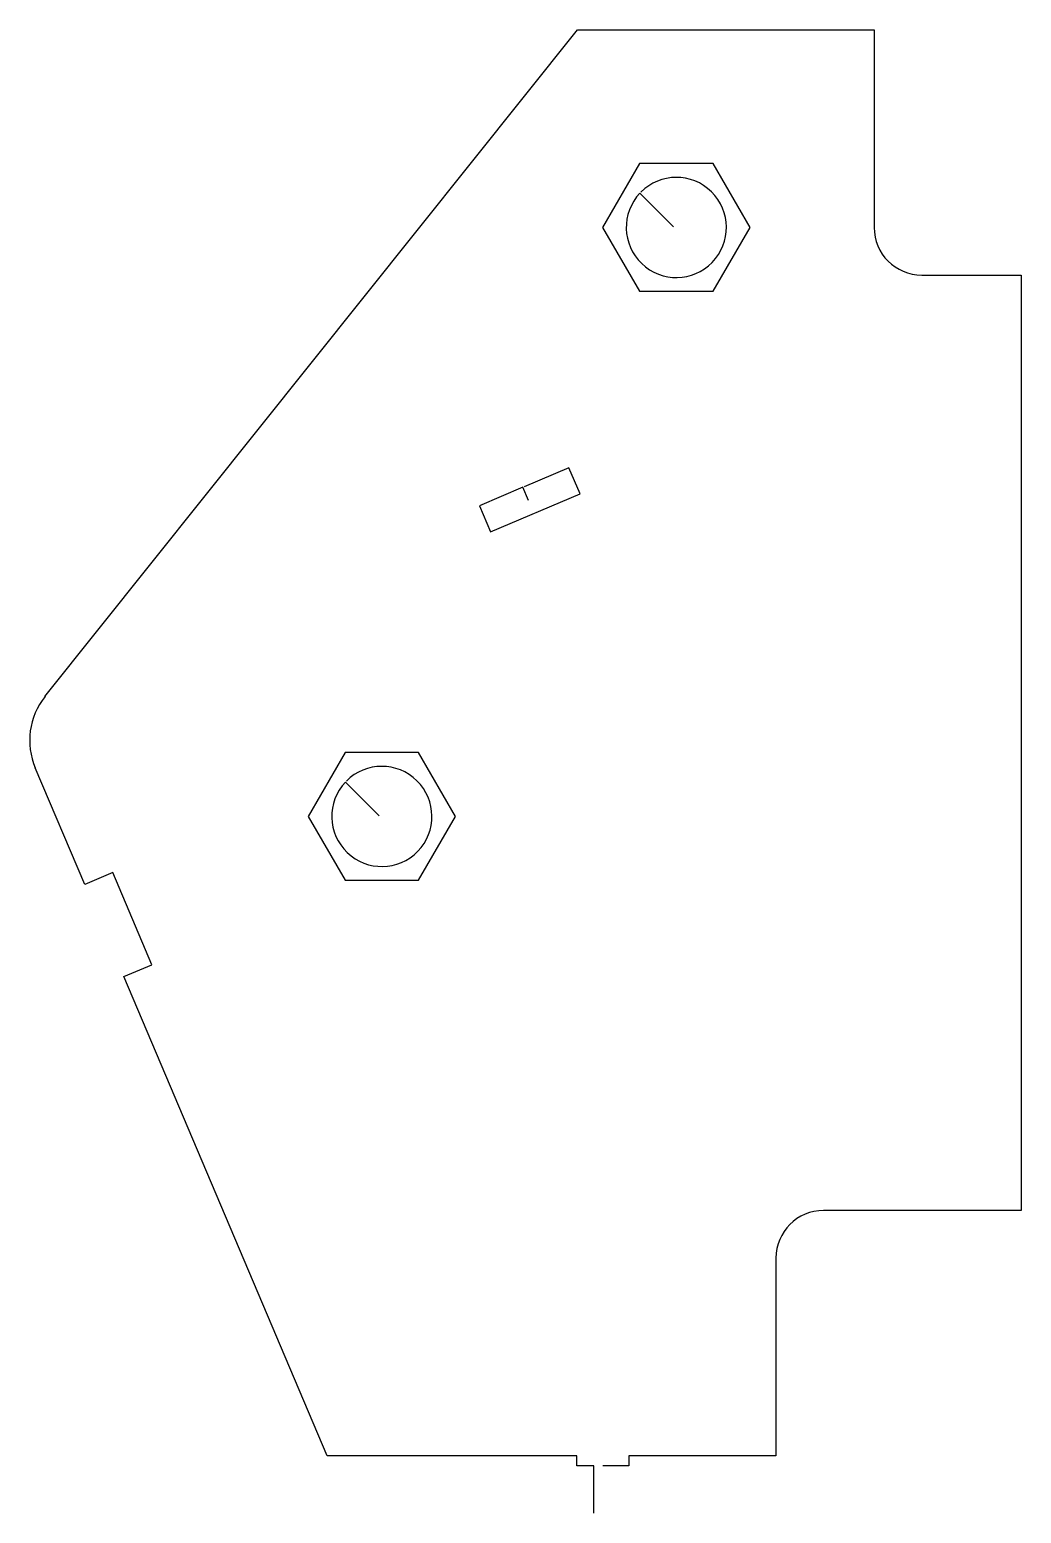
# Model space of a CAD drawing. Extents: x 809 to 910, y 1535 to 1686.
import ezdxf

# ---------------------------------------------------------------- set-up
doc = ezdxf.new("R2010")
doc.units = 0

msp = doc.modelspace()

# ---------------------------------------------------------------- linework, layer by layer
for p, q in [((810.91, 1617.8), (865.16, 1685.75)), ((865.16, 1685.75), (895.38, 1685.75)), ((895.38, 1685.75), (895.38, 1665.6)), ((871.48, 1672.1), (867.72, 1665.6)), ((878.98, 1672.1), (871.48, 1672.1)), ((882.74, 1665.6), (878.98, 1672.1)), ((874.95, 1665.67), (871.52, 1669.1)), ((867.72, 1665.6), (871.48, 1659.1)), ((878.98, 1659.1), (882.74, 1665.6)), ((900.23, 1660.75), (910.38, 1660.75)), ((910.38, 1660.75), (910.38, 1565.45)), ((871.48, 1659.1), (878.98, 1659.1)), ((864.29, 1641.12), (859.74, 1639.19)), ((865.43, 1638.45), (864.29, 1641.12)), ((859.6, 1639.13), (855.18, 1637.25)), ((860.16, 1637.8), (859.6, 1639.13)), ((855.18, 1637.25), (856.31, 1634.58)), ((856.31, 1634.58), (865.43, 1638.45)), ((841.48, 1612.1), (837.72, 1605.6)), ((848.98, 1612.1), (841.48, 1612.1)), ((852.74, 1605.6), (848.98, 1612.1)), ((814.96, 1598.67), (809.92, 1610.54)), ((844.95, 1605.67), (841.52, 1609.1)), ((837.72, 1605.6), (841.48, 1599.1)), ((848.98, 1599.1), (852.74, 1605.6)), ((817.81, 1599.88), (814.96, 1598.67)), ((821.8, 1590.49), (817.81, 1599.88)), ((841.48, 1599.1), (848.98, 1599.1)), ((818.94, 1589.28), (821.8, 1590.49)), ((839.67, 1540.45), (818.94, 1589.28)), ((910.38, 1565.45), (890.23, 1565.45)), ((885.38, 1560.6), (885.38, 1540.45)), ((865.08, 1540.45), (839.67, 1540.45)), ((865.08, 1539.45), (865.08, 1540.45)), ((885.38, 1540.45), (870.38, 1540.45)), ((870.38, 1540.45), (870.38, 1539.45)), ((866.84, 1539.45), (865.08, 1539.45)), ((866.84, 1534.6), (866.84, 1539.45)), ((870.38, 1539.45), (867.74, 1539.45))]:
    msp.add_line(p, q)
for centre, radius, start, end in [((875.23, 1665.6), 5.1, 136.6683, 135), ((900.23, 1665.6), 4.85, 180, 270), ((816.5, 1613.34), 7.15, 141.4153, 203.0513), ((845.23, 1605.6), 5.1, 136.6683, 135), ((890.23, 1560.6), 4.85, 90, 180)]:
    msp.add_arc(centre, radius, start, end)

doc.saveas('drawing.dxf')
